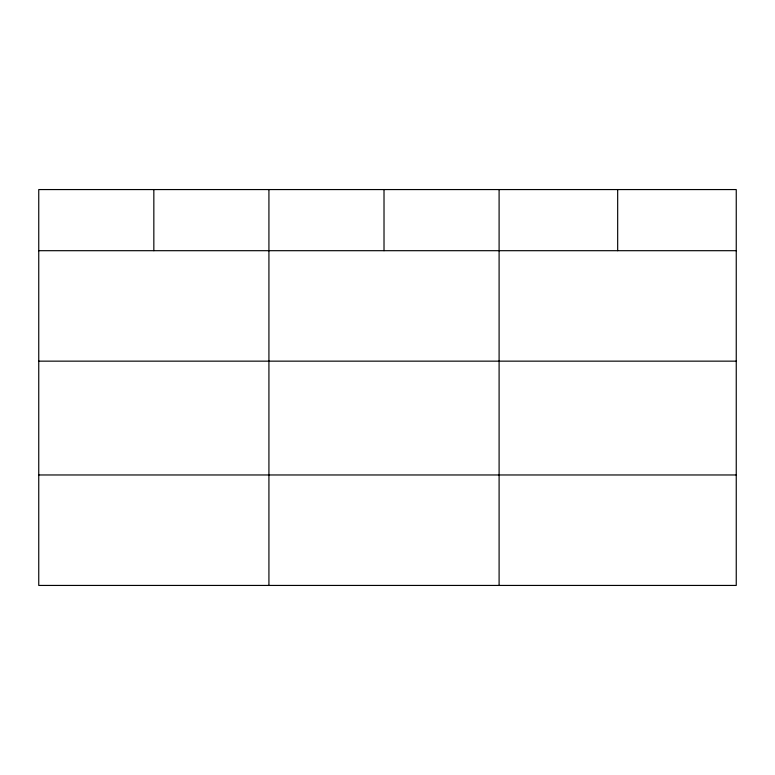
<?xml version="1.0" encoding="UTF-8"?>
<svg xmlns="http://www.w3.org/2000/svg" width="775" height="775" viewBox="0 0 775 775"><rect width="100%" height="100%" fill="white"/><g stroke="black" fill="none" stroke-linecap="round" stroke-linejoin="round"><path stroke-width="1.16" d="M736.25 361.15L736.25 189.565L38.75 189.565L38.75 585.435L736.25 585.435L736.25 361.15L38.75 361.15M38.75 250.693L736.25 250.693M38.75 474.968L736.25 474.968M617.675 189.565L617.675 250.693M499.1 189.565L499.1 585.435M384.012 189.565L384.012 250.693M268.925 189.565L268.925 585.435M153.838 189.565L153.838 250.693"/></g></svg>
